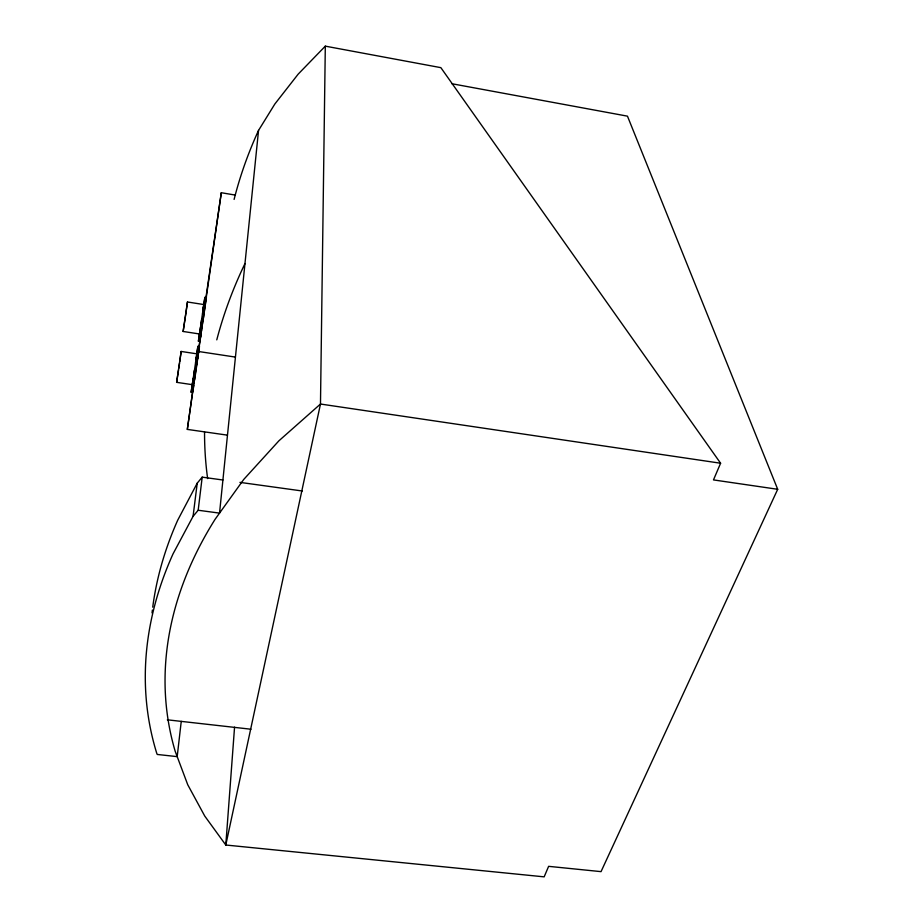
<?xml version="1.0" encoding="UTF-8"?>
<svg xmlns="http://www.w3.org/2000/svg" width="923" height="923" viewBox="0 0 923 923"><rect width="100%" height="100%" fill="white"/><g stroke="black" fill="none" stroke-linecap="round" stroke-linejoin="round"><path stroke-width="1.38" d="M777.697 489.294L713.479 479.914L720.598 463.231L440.859 67.656L325.311 46.15L320.477 404.032L225.789 845.018L544.155 876.85L548.631 866.339L601.035 871.635L777.697 489.294L627.467 116.16L451.866 83.728M196.068 359.082L196.807 353.821L181.15 351.455L179.743 361.874M200.522 327.204L199.483 333.976L183.135 331.472L187.45 301.983L203.821 304.544L198.399 341.348L199.333 334.714M187.45 301.983L186.204 311.27M234.557 727.162L225.789 845.018L204.756 816.07L187.75 784.758L175.174 751.241A524.668 359.843 -11.9 0 1 215.094 519.303L243.73 479.452L278.919 440.802L320.477 404.032L720.598 463.231M199.483 346.39L194.603 380.195M192.734 392.125L193.853 385.226M325.311 46.15L298.175 74.14L274.846 104.011L258.544 130.397L219.536 513.119L198.18 510.246L193.069 516.349L173.062 553.835A545.239 374.553 -11.9 0 0 156.679 753.087L157.21 754.449L177.193 756.629L181.243 721.382M199.991 340.737L199.887 341.579L203.464 316.681M198.18 510.246L202.195 477.145L222.904 480.006M193.069 516.349L197.222 483.167L202.195 477.145M227.173 435.114L187.323 429.403L221.301 192.722L235.377 195.099M187.323 429.403L192.526 392.471M193.726 383.945L194.13 381.095M196.334 365.473L196.737 362.635M198.145 352.69L198.537 349.84M198.941 347.002L200.799 334.945M200.949 332.799L201.341 329.949M201.952 325.692L202.345 322.854M202.748 320.004L203.152 317.166M203.752 312.909L204.156 310.07M204.548 307.221L204.952 304.382M205.552 300.125L221.301 192.722M193.022 390.025L193.345 387.718M186.042 312.424L183.135 331.472M179.547 363.189L178.774 368.462M192.296 384.049L191.119 392.46L194.407 370.411M195.572 362.474L197.926 346.148L196.726 353.959M201.133 332.672L201.456 330.399M193.876 374.184L195.664 362.001M202.575 313.474L204.906 297.171L203.198 308.374M203.233 319.52L206.394 297.402L205.887 300.506M200.868 325.081L201.722 319.277M203.879 313.866L204.271 311.236M178.577 369.788L176.628 382.341L192.261 384.66L193.276 378.038M195.907 359.624L196.207 357.616M204.837 307.463L205.356 304.048M197.522 359.151L197.891 356.67M198.468 352.886L198.872 350.244M181.15 351.455L176.628 382.341M197.222 483.167L177.712 520.191A530.217 371.554 -12.2 0 0 152.733 607.172M167.34 719.813L250.998 729.228M239.934 482.371L302.329 491.001M199.022 351.571L235.227 357.063M234.107 199.414A469.761 386.772 -22.4 0 1 258.544 130.397M207.629 478.587A549.012 420.83 -19.2 0 1 204.548 432.068M216.778 339.849A549.012 420.83 -19.2 0 1 244.976 263.551M152.041 612.93A530.217 371.554 -12.2 0 1 152.376 610.057"/></g></svg>
